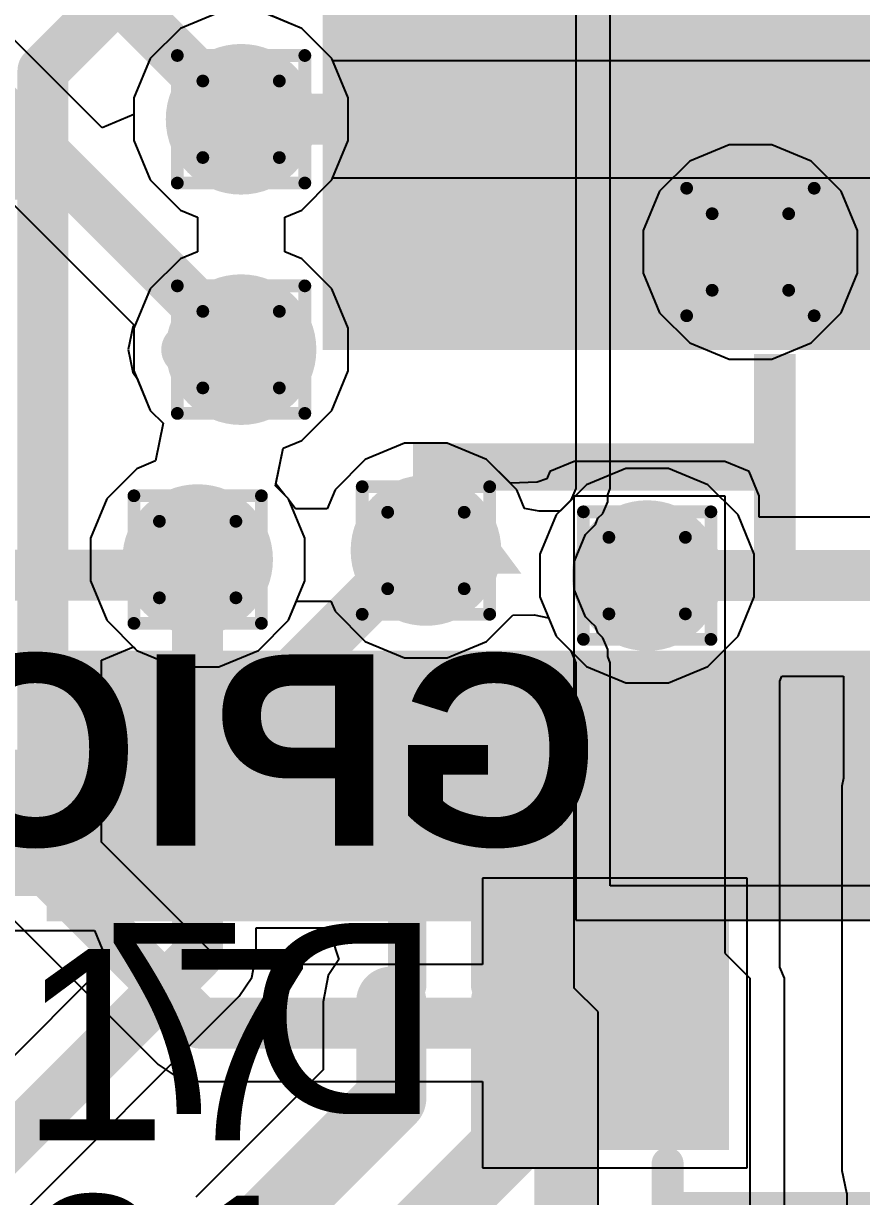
# Model space of a CAD drawing. Header units: inches. Extents: x -6 to 5433, y -4 to 5447.
# Drawn here: x 56.838 to 60.177, y 14.778 to 19.451 of the extents above; entities that cross this region are included whole.
import ezdxf

# ---------------------------------------------------------------- set-up
doc = ezdxf.new("R2010")
doc.units = ezdxf.units.IN
for name, color, linetype in [('Bottom Layer', 5, 'Continuous'), ('Bottom Overlay', 54, 'Continuous'), ('Bottom Paste', 16, 'Continuous'), ('Bottom Solder', 6, 'Continuous'), ('Drill Drawing', 1, 'Continuous'), ('Ground', 16, 'Continuous'), ('Mechanical 4', 56, 'Continuous'), ('Power', 76, 'Continuous'), ('Top Layer', 1, 'Continuous'), ('Top Overlay', 2, 'Continuous'), ('Top Paste', 8, 'Continuous'), ('Top Solder', 216, 'Continuous'), ('Via Holes', 16, 'Continuous')]:
    doc.layers.add(name, color=color, linetype=linetype)
doc.styles.add('Arial', font='', dxfattribs={"height": 0.2})
doc.styles.add('Arial_Bold', font='', dxfattribs={"height": 0.2})
doc.styles.get('Arial').set_extended_font_data('Arial')
doc.styles.get('Arial_Bold').set_extended_font_data('Arial', bold=True)

# ---------------------------------------------------------------- blocks, each defined once
blk = doc.blocks.new('QFN_56__7_7__47')
at = {"layer": 'Top Layer'}
for points in [[(-0.3, 3.0005), (-0.3, 3.8755), (-0.1, 3.8755), (-0.1, 3.0005)], [(0.1, 3.0005), (0.1, 3.8755), (0.3, 3.8755), (0.3, 3.0005)], [(0.5, 3.0005), (0.5, 3.8755), (0.7, 3.8755), (0.7, 3.0005)], [(0.9, 3.0005), (0.9, 3.8755), (1.1, 3.8755), (1.1, 3.0005)], [(1.3, 3.0005), (1.3, 3.8755), (1.5, 3.8755), (1.5, 3.0005)], [(1.7, 3.0005), (1.7, 3.8755), (1.9, 3.8755), (1.9, 3.0005)], [(2.1, 3.0005), (2.1, 3.8755), (2.3, 3.8755), (2.3, 3.0005)], [(2.5, 3.0005), (2.5, 3.8755), (2.7, 3.8755), (2.7, 3.0005)], [(-1.6, 1.6), (1.6, 1.6), (1.6, -1.6), (-1.6, -1.6)]]:
    blk.add_hatch(color=1, dxfattribs=at).paths.add_polyline_path(points)
at = {"layer": 'Top Paste'}
for points in [[(-0.3, 3.0005), (-0.3, 3.8755), (-0.1, 3.8755), (-0.1, 3.0005)], [(0.1, 3.0005), (0.1, 3.8755), (0.3, 3.8755), (0.3, 3.0005)], [(0.5, 3.0005), (0.5, 3.8755), (0.7, 3.8755), (0.7, 3.0005)], [(0.9, 3.0005), (0.9, 3.8755), (1.1, 3.8755), (1.1, 3.0005)], [(1.3, 3.0005), (1.3, 3.8755), (1.5, 3.8755), (1.5, 3.0005)], [(1.7, 3.0005), (1.7, 3.8755), (1.9, 3.8755), (1.9, 3.0005)], [(2.1, 3.0005), (2.1, 3.8755), (2.3, 3.8755), (2.3, 3.0005)], [(2.5, 3.0005), (2.5, 3.8755), (2.7, 3.8755), (2.7, 3.0005)], [(-1.6, 1.6), (1.6, 1.6), (1.6, -1.6), (-1.6, -1.6)]]:
    blk.add_hatch(color=8, dxfattribs=at).paths.add_polyline_path(points)
at = {"layer": 'Top Solder'}
for points in [[(-0.8016, 2.8989), (-0.8016, 3.9771), (-0.3984, 3.9771), (-0.3984, 2.8989)], [(-0.4016, 2.8989), (-0.4016, 3.9771), (0.0016, 3.9771), (0.0016, 2.8989)], [(-0.0016, 2.8989), (-0.0016, 3.9771), (0.4016, 3.9771), (0.4016, 2.8989)], [(0.3984, 2.8989), (0.3984, 3.9771), (0.8016, 3.9771), (0.8016, 2.8989)], [(0.7984, 2.8989), (0.7984, 3.9771), (1.2016, 3.9771), (1.2016, 2.8989)], [(1.1984, 2.8989), (1.1984, 3.9771), (1.6016, 3.9771), (1.6016, 2.8989)], [(1.5984, 2.8989), (1.5984, 3.9771), (2.0016, 3.9771), (2.0016, 2.8989)], [(1.9984, 2.8989), (1.9984, 3.9771), (2.4016, 3.9771), (2.4016, 2.8989)], [(2.3984, 2.8989), (2.3984, 3.9771), (2.8016, 3.9771), (2.8016, 2.8989)], [(-1.7016, 1.7016), (1.7016, 1.7016), (1.7016, -1.7016), (-1.7016, -1.7016)]]:
    blk.add_hatch(color=216, dxfattribs=at).paths.add_polyline_path(points)
blk = doc.blocks.new('SOD_323_B_162')
at = {"layer": 'Bottom Layer'}
for points in [[(-0.75, -0.45), (-1.55, -0.45), (-1.55, 0.45), (-0.75, 0.45)], [(1.55, -0.45), (0.75, -0.45), (0.75, 0.45), (1.55, 0.45)]]:
    blk.add_hatch(color=5, dxfattribs=at).paths.add_polyline_path(points)
at = {"layer": 'Bottom Overlay'}
for points in [[(-2.0069, 0.4823), (-0.9147, 0.4823), (-0.9147, 0.7871), (-2.0069, 0.7871)], [(-2.0069, -0.5083), (-1.5751, -0.5083), (-1.5751, 0.5077), (-2.0069, 0.5077)], [(-2.0069, -0.7877), (-0.9147, -0.7877), (-0.9147, -0.4829), (-2.0069, -0.4829)]]:
    blk.add_hatch(color=54, dxfattribs=at).paths.add_polyline_path(points)
at = {"layer": 'Bottom Paste'}
for points in [[(-0.75, -0.45), (-1.55, -0.45), (-1.55, 0.45), (-0.75, 0.45)], [(1.55, -0.45), (0.75, -0.45), (0.75, 0.45), (1.55, 0.45)]]:
    blk.add_hatch(color=16, dxfattribs=at).paths.add_polyline_path(points)
at = {"layer": 'Bottom Solder'}
for points in [[(-0.695, -0.505), (-1.605, -0.505), (-1.605, 0.505), (-0.695, 0.505)], [(1.605, -0.505), (0.695, -0.505), (0.695, 0.505), (1.605, 0.505)]]:
    blk.add_hatch(color=6, dxfattribs=at).paths.add_polyline_path(points)
at = {"layer": 'Bottom Overlay'}
for points in [[(0.9398, 0.7366, 0.127, 0.127, 0), (-0.9144, 0.7366, 0.127, 0.127, 0)], [(0.9398, 0.7366, 0.127, 0.127, 0), (0.9398, 0.5588, 0.127, 0.127, 0)], [(0.9398, -0.5588, 0.127, 0.127, 0), (0.9398, -0.7366, 0.127, 0.127, 0)], [(0.9398, -0.7366, 0.127, 0.127, 0), (-0.9144, -0.7366, 0.127, 0.127, 0)]]:
    blk.add_lwpolyline(points, format="xyseb", dxfattribs=at)
for points in [[(-0.9461, 0.7366, 0.0635, 0.0635, 1), (-0.8827, 0.7366, 0.0635, 0.0635, 1)], [(0.908, 0.7366, 0.0635, 0.0635, 1), (0.9715, 0.7366, 0.0635, 0.0635, 1)], [(0.908, 0.7366, 0.0635, 0.0635, 1), (0.9715, 0.7366, 0.0635, 0.0635, 1)], [(0.908, 0.5588, 0.0635, 0.0635, 1), (0.9715, 0.5588, 0.0635, 0.0635, 1)], [(0.908, -0.5588, 0.0635, 0.0635, 1), (0.9715, -0.5588, 0.0635, 0.0635, 1)], [(-0.9461, -0.7366, 0.0635, 0.0635, 1), (-0.8827, -0.7366, 0.0635, 0.0635, 1)], [(0.908, -0.7366, 0.0635, 0.0635, 1), (0.9715, -0.7366, 0.0635, 0.0635, 1)], [(0.908, -0.7366, 0.0635, 0.0635, 1), (0.9715, -0.7366, 0.0635, 0.0635, 1)]]:
    blk.add_lwpolyline(points, format="xyseb", close=True, dxfattribs=at)

msp = doc.modelspace()

# ---------------------------------------------------------------- hatches: boundary and pattern name
at = {"layer": 'Bottom Layer'}
h = msp.add_hatch(color=5, dxfattribs=at)
edge = h.paths.add_edge_path()
edge.add_arc((57.7049, 19.0689), 0.3, 0, 360)
h = msp.add_hatch(color=5, dxfattribs=at)
edge = h.paths.add_edge_path()
edge.add_arc((59.7341, 18.5403), 0.3, 0, 360)
h = msp.add_hatch(color=5, dxfattribs=at)
edge = h.paths.add_edge_path()
edge.add_arc((57.7049, 18.1514), 0.3, 0, 360)
h = msp.add_hatch(color=5, dxfattribs=at)
edge = h.paths.add_edge_path()
edge.add_arc((57.5319, 17.3153), 0.3, 0, 360)
h = msp.add_hatch(color=5, dxfattribs=at)
edge = h.paths.add_edge_path()
edge.add_arc((58.4414, 17.3514), 0.3, 0, 360)
h = msp.add_hatch(color=5, dxfattribs=at)
edge = h.paths.add_edge_path()
edge.add_arc((59.3227, 17.2514), 0.3, 0, 360)
at = {"layer": 'Ground'}
h = msp.add_hatch(color=16, dxfattribs=at)
edge = h.paths.add_edge_path()
edge.add_arc((57.7049, 19.0689), 0.3, 0, 360)
h = msp.add_hatch(color=16, dxfattribs=at)
edge = h.paths.add_edge_path()
edge.add_arc((59.7341, 18.5403), 0.3, 0, 360)
h = msp.add_hatch(color=16, dxfattribs=at)
edge = h.paths.add_edge_path()
edge.add_arc((57.7049, 18.1514), 0.3, 0, 360)
h = msp.add_hatch(color=16, dxfattribs=at)
edge = h.paths.add_edge_path()
edge.add_arc((57.5319, 17.3153), 0.3, 0, 360)
h = msp.add_hatch(color=16, dxfattribs=at)
edge = h.paths.add_edge_path()
edge.add_arc((58.4414, 17.3514), 0.3, 0, 360)
h = msp.add_hatch(color=16, dxfattribs=at)
edge = h.paths.add_edge_path()
edge.add_arc((59.3227, 17.2514), 0.3, 0, 360)
at = {"layer": 'Power'}
h = msp.add_hatch(color=76, dxfattribs=at)
edge = h.paths.add_edge_path()
edge.add_arc((57.7049, 19.0689), 0.3, 0, 360)
h = msp.add_hatch(color=76, dxfattribs=at)
edge = h.paths.add_edge_path()
edge.add_arc((59.7341, 18.5403), 0.3, 0, 360)
h = msp.add_hatch(color=76, dxfattribs=at)
edge = h.paths.add_edge_path()
edge.add_arc((57.7049, 18.1514), 0.3, 0, 360)
h = msp.add_hatch(color=76, dxfattribs=at)
edge = h.paths.add_edge_path()
edge.add_arc((57.5319, 17.3153), 0.3, 0, 360)
h = msp.add_hatch(color=76, dxfattribs=at)
edge = h.paths.add_edge_path()
edge.add_arc((58.4414, 17.3514), 0.3, 0, 360)
h = msp.add_hatch(color=76, dxfattribs=at)
edge = h.paths.add_edge_path()
edge.add_arc((59.3227, 17.2514), 0.3, 0, 360)
at = {"layer": 'Top Layer'}
h = msp.add_hatch(color=1, dxfattribs=at)
edge = h.paths.add_edge_path()
edge.add_arc((57.7049, 19.0689), 0.3, 0, 360)
h = msp.add_hatch(color=1, dxfattribs=at)
edge = h.paths.add_edge_path()
edge.add_arc((59.7341, 18.5403), 0.3, 0, 360)
h = msp.add_hatch(color=1, dxfattribs=at)
edge = h.paths.add_edge_path()
edge.add_arc((57.7049, 18.1514), 0.3, 0, 360)
h = msp.add_hatch(color=1, dxfattribs=at)
edge = h.paths.add_edge_path()
edge.add_arc((57.5319, 17.3153), 0.3, 0, 360)
h = msp.add_hatch(color=1, dxfattribs=at)
edge = h.paths.add_edge_path()
edge.add_arc((58.4414, 17.3514), 0.3, 0, 360)
h = msp.add_hatch(color=1, dxfattribs=at)
edge = h.paths.add_edge_path()
edge.add_arc((59.3227, 17.2514), 0.3, 0, 360)
msp.add_hatch(color=1, dxfattribs=at).paths.add_polyline_path([(54.9948, 15.9759), (57.2319, 15.9759), (57.2319, 16.5584), (54.9948, 16.5584)])
at = {"layer": 'Via Holes'}
h = msp.add_hatch(color=7, dxfattribs=at)
edge = h.paths.add_edge_path()
edge.add_arc((57.7049, 19.0689), 0.15, 0, 360)
h = msp.add_hatch(color=7, dxfattribs=at)
edge = h.paths.add_edge_path()
edge.add_arc((59.7341, 18.5403), 0.15, 0, 360)
h = msp.add_hatch(color=7, dxfattribs=at)
edge = h.paths.add_edge_path()
edge.add_arc((57.7049, 18.1514), 0.15, 0, 360)
h = msp.add_hatch(color=7, dxfattribs=at)
edge = h.paths.add_edge_path()
edge.add_arc((58.4414, 17.3514), 0.15, 0, 360)
h = msp.add_hatch(color=7, dxfattribs=at)
edge = h.paths.add_edge_path()
edge.add_arc((57.5319, 17.3153), 0.15, 0, 360)
h = msp.add_hatch(color=7, dxfattribs=at)
edge = h.paths.add_edge_path()
edge.add_arc((59.3227, 17.2514), 0.15, 0, 360)

# ---------------------------------------------------------------- linework, layer by layer
at = {"layer": 'Bottom Layer'}
for p, q in [((57.9468, 19.4309), (57.802, 19.4909)), ((58.0669, 19.3108), (57.9468, 19.4309)), ((58.0705, 19.302), (58.0669, 19.3108)), ((60.435, 19.302), (58.0705, 19.302)), ((58.0669, 18.8271), (58.0705, 18.8359)), ((58.0705, 18.8359), (60.5315, 18.8359)), ((57.9468, 18.707), (58.0669, 18.8271)), ((57.8791, 18.6789), (57.9468, 18.707)), ((57.8791, 18.5415), (57.8791, 18.6789)), ((57.9468, 18.5134), (57.8791, 18.5415)), ((58.0669, 18.3933), (57.9468, 18.5134)), ((58.1319, 18.2364), (58.0669, 18.3933)), ((58.1319, 18.0665), (58.1319, 18.2364)), ((58.0669, 17.9096), (58.1319, 18.0665)), ((57.9468, 17.7894), (58.0669, 17.9096)), ((57.8439, 17.6167), (57.8721, 17.7585)), ((57.8721, 17.7585), (57.9468, 17.7894)), ((58.3565, 17.7784), (58.1995, 17.7134)), ((58.5263, 17.7784), (58.3565, 17.7784)), ((58.6833, 17.7134), (58.5263, 17.7784)), ((58.1995, 17.7134), (58.0794, 17.5933)), ((58.8034, 17.5933), (58.6833, 17.7134)), ((59.2378, 17.6784), (59.0809, 17.6134)), ((59.4077, 17.6784), (59.2378, 17.6784)), ((59.5646, 17.6134), (59.4077, 17.6784)), ((57.8796, 17.5715), (57.8439, 17.6167)), ((57.8939, 17.5572), (57.8796, 17.5715)), ((58.0794, 17.5933), (58.0479, 17.5173)), ((58.834, 17.5193), (58.8034, 17.5933)), ((59.0809, 17.6134), (58.976, 17.5085)), ((59.6847, 17.4933), (59.5646, 17.6134)), ((57.8972, 17.5491), (57.8939, 17.5572)), ((57.9223, 17.5173), (57.8972, 17.5491)), ((58.0479, 17.5173), (57.9223, 17.5173)), ((58.8921, 17.5074), (58.834, 17.5193)), ((58.976, 17.5085), (58.8921, 17.5074)), ((59.7497, 17.3364), (59.6847, 17.4933)), ((59.7497, 17.1665), (59.7497, 17.3364)), ((57.8939, 17.0735), (57.9254, 17.1495)), ((57.9254, 17.1495), (58.0628, 17.1495)), ((58.0628, 17.1495), (58.0794, 17.1096)), ((59.6847, 17.0096), (59.7497, 17.1665)), ((58.0794, 17.1096), (58.1995, 16.9894)), ((57.7738, 16.9533), (57.8939, 17.0735)), ((58.6833, 16.9894), (58.7882, 17.0943)), ((58.7882, 17.0943), (58.872, 17.0955)), ((58.872, 17.0955), (58.9301, 17.0836)), ((58.9301, 17.0836), (58.9607, 17.0096)), ((58.9607, 17.0096), (59.0809, 16.8894)), ((59.5646, 16.8894), (59.6847, 17.0096)), ((57.1487, 16.9151), (57.2757, 16.9677)), ((57.2757, 16.9677), (57.29, 16.9533)), ((58.1995, 16.9894), (58.3565, 16.9244)), ((58.5263, 16.9244), (58.6833, 16.9894)), ((57.1487, 16.1898), (57.1487, 16.9151)), ((57.29, 16.9533), (57.447, 16.8883)), ((57.6168, 16.8883), (57.7738, 16.9533)), ((58.3565, 16.9244), (58.5263, 16.9244)), ((57.447, 16.8883), (57.6168, 16.8883)), ((59.0809, 16.8894), (59.2378, 16.8244)), ((59.4077, 16.8244), (59.5646, 16.8894)), ((59.2378, 16.8244), (59.4077, 16.8244)), ((57.6362, 15.7023), (57.1487, 16.1898)), ((59.721, 16.0462), (58.667, 16.0462)), ((58.667, 16.0462), (58.667, 15.7023)), ((59.721, 14.8922), (59.721, 16.0462)), ((56.7508, 15.9284), (57.3748, 15.3044)), ((58.667, 15.7023), (57.6362, 15.7023)), ((57.3748, 15.3044), (57.4504, 15.2539)), ((57.4504, 15.2539), (57.5396, 15.2362)), ((57.5396, 15.2362), (58.667, 15.2362)), ((58.667, 15.2362), (58.667, 14.8922)), ((58.667, 14.8922), (59.721, 14.8922))]:
    msp.add_line(p, q, dxfattribs=at)
for points in [[(56.9156, 19.2622, 0.2032, 0.2032, 0), (57.7049, 20.0514, 0.2032, 0.2032, 0)], [(56.9156, 16.0932, 0.2032, 0.2032, 0), (56.9156, 19.2622, 0.2032, 0.2032, 0)], [(57.7049, 19.0689, 0.2032, 0.2032, 0), (60.5315, 19.0689, 0.2032, 0.2032, 0)], [(56.9156, 16.0932, 0.2032, 0.2032, 0), (57.5396, 15.4692, 0.2032, 0.2032, 0)], [(57.5396, 15.4692, 0.2032, 0.2032, 0), (59.194, 15.4692, 0.2032, 0.2032, 0)]]:
    msp.add_lwpolyline(points, format="xyseb", dxfattribs=at)
for points in [[(56.8648, 19.2622, 0.1016, 0.1016, 1), (56.9664, 19.2622, 0.1016, 0.1016, 1)], [(56.8648, 19.2622, 0.1016, 0.1016, 1), (56.9664, 19.2622, 0.1016, 0.1016, 1)], [(57.6541, 19.0689, 0.1016, 0.1016, 1), (57.7557, 19.0689, 0.1016, 0.1016, 1)], [(56.8648, 16.0932, 0.1016, 0.1016, 1), (56.9664, 16.0932, 0.1016, 0.1016, 1)], [(56.8648, 16.0932, 0.1016, 0.1016, 1), (56.9664, 16.0932, 0.1016, 0.1016, 1)], [(57.4888, 15.4692, 0.1016, 0.1016, 1), (57.5904, 15.4692, 0.1016, 0.1016, 1)], [(57.4888, 15.4692, 0.1016, 0.1016, 1), (57.5904, 15.4692, 0.1016, 0.1016, 1)], [(59.1432, 15.4692, 0.1016, 0.1016, 1), (59.2448, 15.4692, 0.1016, 0.1016, 1)]]:
    msp.add_lwpolyline(points, format="xyseb", close=True, dxfattribs=at)
at = {"layer": 'Drill Drawing'}
for points in [[(57.4509, 19.3229, 0.0508, 0.0508, 0), (57.9589, 19.3229, 0.0508, 0.0508, 0)], [(57.4509, 18.8149, 0.0508, 0.0508, 0), (57.4509, 19.3229, 0.0508, 0.0508, 0)], [(57.9589, 18.8149, 0.0508, 0.0508, 0), (57.9589, 19.3229, 0.0508, 0.0508, 0)], [(57.5525, 19.2213, 0.0508, 0.0508, 0), (57.8573, 19.2213, 0.0508, 0.0508, 0)], [(57.5525, 18.9165, 0.0508, 0.0508, 0), (57.5525, 19.2213, 0.0508, 0.0508, 0)], [(57.8573, 18.9165, 0.0508, 0.0508, 0), (57.8573, 19.2213, 0.0508, 0.0508, 0)], [(57.5525, 18.9165, 0.0508, 0.0508, 0), (57.8573, 18.9165, 0.0508, 0.0508, 0)], [(57.4509, 18.8149, 0.0508, 0.0508, 0), (57.9589, 18.8149, 0.0508, 0.0508, 0)], [(59.4801, 18.7943, 0.0508, 0.0508, 0), (59.9881, 18.7943, 0.0508, 0.0508, 0)], [(59.4801, 18.2863, 0.0508, 0.0508, 0), (59.4801, 18.7943, 0.0508, 0.0508, 0)], [(59.9881, 18.2863, 0.0508, 0.0508, 0), (59.9881, 18.7943, 0.0508, 0.0508, 0)], [(59.5817, 18.6927, 0.0508, 0.0508, 0), (59.8865, 18.6927, 0.0508, 0.0508, 0)], [(59.5817, 18.3879, 0.0508, 0.0508, 0), (59.5817, 18.6927, 0.0508, 0.0508, 0)], [(59.8865, 18.3879, 0.0508, 0.0508, 0), (59.8865, 18.6927, 0.0508, 0.0508, 0)], [(57.4509, 18.4054, 0.0508, 0.0508, 0), (57.9589, 18.4054, 0.0508, 0.0508, 0)], [(57.4509, 17.8974, 0.0508, 0.0508, 0), (57.4509, 18.4054, 0.0508, 0.0508, 0)], [(57.9589, 17.8974, 0.0508, 0.0508, 0), (57.9589, 18.4054, 0.0508, 0.0508, 0)], [(59.5817, 18.3879, 0.0508, 0.0508, 0), (59.8865, 18.3879, 0.0508, 0.0508, 0)], [(57.5525, 18.3038, 0.0508, 0.0508, 0), (57.8573, 18.3038, 0.0508, 0.0508, 0)], [(57.5525, 17.999, 0.0508, 0.0508, 0), (57.5525, 18.3038, 0.0508, 0.0508, 0)], [(57.8573, 17.999, 0.0508, 0.0508, 0), (57.8573, 18.3038, 0.0508, 0.0508, 0)], [(59.4801, 18.2863, 0.0508, 0.0508, 0), (59.9881, 18.2863, 0.0508, 0.0508, 0)], [(57.5525, 17.999, 0.0508, 0.0508, 0), (57.8573, 17.999, 0.0508, 0.0508, 0)], [(57.4509, 17.8974, 0.0508, 0.0508, 0), (57.9589, 17.8974, 0.0508, 0.0508, 0)], [(58.1874, 17.6054, 0.0508, 0.0508, 0), (58.6954, 17.6054, 0.0508, 0.0508, 0)], [(58.1874, 17.0974, 0.0508, 0.0508, 0), (58.1874, 17.6054, 0.0508, 0.0508, 0)], [(58.6954, 17.0974, 0.0508, 0.0508, 0), (58.6954, 17.6054, 0.0508, 0.0508, 0)], [(57.2779, 17.5693, 0.0508, 0.0508, 0), (57.7859, 17.5693, 0.0508, 0.0508, 0)], [(57.2779, 17.0613, 0.0508, 0.0508, 0), (57.2779, 17.5693, 0.0508, 0.0508, 0)], [(57.7859, 17.0613, 0.0508, 0.0508, 0), (57.7859, 17.5693, 0.0508, 0.0508, 0)], [(58.289, 17.5038, 0.0508, 0.0508, 0), (58.5938, 17.5038, 0.0508, 0.0508, 0)], [(58.289, 17.199, 0.0508, 0.0508, 0), (58.289, 17.5038, 0.0508, 0.0508, 0)], [(58.5938, 17.199, 0.0508, 0.0508, 0), (58.5938, 17.5038, 0.0508, 0.0508, 0)], [(59.0687, 17.5054, 0.0508, 0.0508, 0), (59.5767, 17.5054, 0.0508, 0.0508, 0)], [(59.0687, 16.9974, 0.0508, 0.0508, 0), (59.0687, 17.5054, 0.0508, 0.0508, 0)], [(59.5767, 16.9974, 0.0508, 0.0508, 0), (59.5767, 17.5054, 0.0508, 0.0508, 0)], [(57.3795, 17.4677, 0.0508, 0.0508, 0), (57.6843, 17.4677, 0.0508, 0.0508, 0)], [(57.3795, 17.1629, 0.0508, 0.0508, 0), (57.3795, 17.4677, 0.0508, 0.0508, 0)], [(57.6843, 17.1629, 0.0508, 0.0508, 0), (57.6843, 17.4677, 0.0508, 0.0508, 0)], [(59.1703, 17.4038, 0.0508, 0.0508, 0), (59.4751, 17.4038, 0.0508, 0.0508, 0)], [(59.1703, 17.099, 0.0508, 0.0508, 0), (59.1703, 17.4038, 0.0508, 0.0508, 0)], [(59.4751, 17.099, 0.0508, 0.0508, 0), (59.4751, 17.4038, 0.0508, 0.0508, 0)], [(58.289, 17.199, 0.0508, 0.0508, 0), (58.5938, 17.199, 0.0508, 0.0508, 0)], [(57.3795, 17.1629, 0.0508, 0.0508, 0), (57.6843, 17.1629, 0.0508, 0.0508, 0)], [(58.1874, 17.0974, 0.0508, 0.0508, 0), (58.6954, 17.0974, 0.0508, 0.0508, 0)], [(59.1703, 17.099, 0.0508, 0.0508, 0), (59.4751, 17.099, 0.0508, 0.0508, 0)], [(57.2779, 17.0613, 0.0508, 0.0508, 0), (57.7859, 17.0613, 0.0508, 0.0508, 0)], [(59.0687, 16.9974, 0.0508, 0.0508, 0), (59.5767, 16.9974, 0.0508, 0.0508, 0)]]:
    msp.add_lwpolyline(points, format="xyseb", dxfattribs=at)
for points in [[(57.4382, 19.3229, 0.0254, 0.0254, 1), (57.4636, 19.3229, 0.0254, 0.0254, 1)], [(57.4382, 19.3229, 0.0254, 0.0254, 1), (57.4636, 19.3229, 0.0254, 0.0254, 1)], [(57.9462, 19.3229, 0.0254, 0.0254, 1), (57.9716, 19.3229, 0.0254, 0.0254, 1)], [(57.9462, 19.3229, 0.0254, 0.0254, 1), (57.9716, 19.3229, 0.0254, 0.0254, 1)], [(57.5398, 19.2213, 0.0254, 0.0254, 1), (57.5652, 19.2213, 0.0254, 0.0254, 1)], [(57.5398, 19.2213, 0.0254, 0.0254, 1), (57.5652, 19.2213, 0.0254, 0.0254, 1)], [(57.8446, 19.2213, 0.0254, 0.0254, 1), (57.87, 19.2213, 0.0254, 0.0254, 1)], [(57.8446, 19.2213, 0.0254, 0.0254, 1), (57.87, 19.2213, 0.0254, 0.0254, 1)], [(57.5398, 18.9165, 0.0254, 0.0254, 1), (57.5652, 18.9165, 0.0254, 0.0254, 1)], [(57.5398, 18.9165, 0.0254, 0.0254, 1), (57.5652, 18.9165, 0.0254, 0.0254, 1)], [(57.8446, 18.9165, 0.0254, 0.0254, 1), (57.87, 18.9165, 0.0254, 0.0254, 1)], [(57.8446, 18.9165, 0.0254, 0.0254, 1), (57.87, 18.9165, 0.0254, 0.0254, 1)], [(57.4382, 18.8149, 0.0254, 0.0254, 1), (57.4636, 18.8149, 0.0254, 0.0254, 1)], [(57.4382, 18.8149, 0.0254, 0.0254, 1), (57.4636, 18.8149, 0.0254, 0.0254, 1)], [(57.9462, 18.8149, 0.0254, 0.0254, 1), (57.9716, 18.8149, 0.0254, 0.0254, 1)], [(57.9462, 18.8149, 0.0254, 0.0254, 1), (57.9716, 18.8149, 0.0254, 0.0254, 1)], [(59.4674, 18.7943, 0.0254, 0.0254, 1), (59.4928, 18.7943, 0.0254, 0.0254, 1)], [(59.4674, 18.7943, 0.0254, 0.0254, 1), (59.4928, 18.7943, 0.0254, 0.0254, 1)], [(59.9754, 18.7943, 0.0254, 0.0254, 1), (60.0008, 18.7943, 0.0254, 0.0254, 1)], [(59.9754, 18.7943, 0.0254, 0.0254, 1), (60.0008, 18.7943, 0.0254, 0.0254, 1)], [(59.569, 18.6927, 0.0254, 0.0254, 1), (59.5944, 18.6927, 0.0254, 0.0254, 1)], [(59.569, 18.6927, 0.0254, 0.0254, 1), (59.5944, 18.6927, 0.0254, 0.0254, 1)], [(59.8738, 18.6927, 0.0254, 0.0254, 1), (59.8992, 18.6927, 0.0254, 0.0254, 1)], [(59.8738, 18.6927, 0.0254, 0.0254, 1), (59.8992, 18.6927, 0.0254, 0.0254, 1)], [(57.4382, 18.4054, 0.0254, 0.0254, 1), (57.4636, 18.4054, 0.0254, 0.0254, 1)], [(57.4382, 18.4054, 0.0254, 0.0254, 1), (57.4636, 18.4054, 0.0254, 0.0254, 1)], [(57.9462, 18.4054, 0.0254, 0.0254, 1), (57.9716, 18.4054, 0.0254, 0.0254, 1)], [(57.9462, 18.4054, 0.0254, 0.0254, 1), (57.9716, 18.4054, 0.0254, 0.0254, 1)], [(59.569, 18.3879, 0.0254, 0.0254, 1), (59.5944, 18.3879, 0.0254, 0.0254, 1)], [(59.569, 18.3879, 0.0254, 0.0254, 1), (59.5944, 18.3879, 0.0254, 0.0254, 1)], [(59.8738, 18.3879, 0.0254, 0.0254, 1), (59.8992, 18.3879, 0.0254, 0.0254, 1)], [(59.8738, 18.3879, 0.0254, 0.0254, 1), (59.8992, 18.3879, 0.0254, 0.0254, 1)], [(57.5398, 18.3038, 0.0254, 0.0254, 1), (57.5652, 18.3038, 0.0254, 0.0254, 1)], [(57.5398, 18.3038, 0.0254, 0.0254, 1), (57.5652, 18.3038, 0.0254, 0.0254, 1)], [(57.8446, 18.3038, 0.0254, 0.0254, 1), (57.87, 18.3038, 0.0254, 0.0254, 1)], [(57.8446, 18.3038, 0.0254, 0.0254, 1), (57.87, 18.3038, 0.0254, 0.0254, 1)], [(59.4674, 18.2863, 0.0254, 0.0254, 1), (59.4928, 18.2863, 0.0254, 0.0254, 1)], [(59.4674, 18.2863, 0.0254, 0.0254, 1), (59.4928, 18.2863, 0.0254, 0.0254, 1)], [(59.9754, 18.2863, 0.0254, 0.0254, 1), (60.0008, 18.2863, 0.0254, 0.0254, 1)], [(59.9754, 18.2863, 0.0254, 0.0254, 1), (60.0008, 18.2863, 0.0254, 0.0254, 1)], [(57.5398, 17.999, 0.0254, 0.0254, 1), (57.5652, 17.999, 0.0254, 0.0254, 1)], [(57.5398, 17.999, 0.0254, 0.0254, 1), (57.5652, 17.999, 0.0254, 0.0254, 1)], [(57.8446, 17.999, 0.0254, 0.0254, 1), (57.87, 17.999, 0.0254, 0.0254, 1)], [(57.8446, 17.999, 0.0254, 0.0254, 1), (57.87, 17.999, 0.0254, 0.0254, 1)], [(57.4382, 17.8974, 0.0254, 0.0254, 1), (57.4636, 17.8974, 0.0254, 0.0254, 1)], [(57.4382, 17.8974, 0.0254, 0.0254, 1), (57.4636, 17.8974, 0.0254, 0.0254, 1)], [(57.9462, 17.8974, 0.0254, 0.0254, 1), (57.9716, 17.8974, 0.0254, 0.0254, 1)], [(57.9462, 17.8974, 0.0254, 0.0254, 1), (57.9716, 17.8974, 0.0254, 0.0254, 1)], [(58.1747, 17.6054, 0.0254, 0.0254, 1), (58.2001, 17.6054, 0.0254, 0.0254, 1)], [(58.1747, 17.6054, 0.0254, 0.0254, 1), (58.2001, 17.6054, 0.0254, 0.0254, 1)], [(58.6827, 17.6054, 0.0254, 0.0254, 1), (58.7081, 17.6054, 0.0254, 0.0254, 1)], [(58.6827, 17.6054, 0.0254, 0.0254, 1), (58.7081, 17.6054, 0.0254, 0.0254, 1)], [(57.2652, 17.5693, 0.0254, 0.0254, 1), (57.2906, 17.5693, 0.0254, 0.0254, 1)], [(57.2652, 17.5693, 0.0254, 0.0254, 1), (57.2906, 17.5693, 0.0254, 0.0254, 1)], [(57.7732, 17.5693, 0.0254, 0.0254, 1), (57.7986, 17.5693, 0.0254, 0.0254, 1)], [(57.7732, 17.5693, 0.0254, 0.0254, 1), (57.7986, 17.5693, 0.0254, 0.0254, 1)], [(58.2763, 17.5038, 0.0254, 0.0254, 1), (58.3017, 17.5038, 0.0254, 0.0254, 1)], [(58.2763, 17.5038, 0.0254, 0.0254, 1), (58.3017, 17.5038, 0.0254, 0.0254, 1)], [(58.5811, 17.5038, 0.0254, 0.0254, 1), (58.6065, 17.5038, 0.0254, 0.0254, 1)], [(58.5811, 17.5038, 0.0254, 0.0254, 1), (58.6065, 17.5038, 0.0254, 0.0254, 1)], [(59.056, 17.5054, 0.0254, 0.0254, 1), (59.0814, 17.5054, 0.0254, 0.0254, 1)], [(59.056, 17.5054, 0.0254, 0.0254, 1), (59.0814, 17.5054, 0.0254, 0.0254, 1)], [(59.564, 17.5054, 0.0254, 0.0254, 1), (59.5894, 17.5054, 0.0254, 0.0254, 1)], [(59.564, 17.5054, 0.0254, 0.0254, 1), (59.5894, 17.5054, 0.0254, 0.0254, 1)], [(57.3668, 17.4677, 0.0254, 0.0254, 1), (57.3922, 17.4677, 0.0254, 0.0254, 1)], [(57.3668, 17.4677, 0.0254, 0.0254, 1), (57.3922, 17.4677, 0.0254, 0.0254, 1)], [(57.6716, 17.4677, 0.0254, 0.0254, 1), (57.697, 17.4677, 0.0254, 0.0254, 1)], [(57.6716, 17.4677, 0.0254, 0.0254, 1), (57.697, 17.4677, 0.0254, 0.0254, 1)], [(59.1576, 17.4038, 0.0254, 0.0254, 1), (59.183, 17.4038, 0.0254, 0.0254, 1)], [(59.1576, 17.4038, 0.0254, 0.0254, 1), (59.183, 17.4038, 0.0254, 0.0254, 1)], [(59.4624, 17.4038, 0.0254, 0.0254, 1), (59.4878, 17.4038, 0.0254, 0.0254, 1)], [(59.4624, 17.4038, 0.0254, 0.0254, 1), (59.4878, 17.4038, 0.0254, 0.0254, 1)], [(58.2763, 17.199, 0.0254, 0.0254, 1), (58.3017, 17.199, 0.0254, 0.0254, 1)], [(58.2763, 17.199, 0.0254, 0.0254, 1), (58.3017, 17.199, 0.0254, 0.0254, 1)], [(58.5811, 17.199, 0.0254, 0.0254, 1), (58.6065, 17.199, 0.0254, 0.0254, 1)], [(58.5811, 17.199, 0.0254, 0.0254, 1), (58.6065, 17.199, 0.0254, 0.0254, 1)], [(57.3668, 17.1629, 0.0254, 0.0254, 1), (57.3922, 17.1629, 0.0254, 0.0254, 1)], [(57.3668, 17.1629, 0.0254, 0.0254, 1), (57.3922, 17.1629, 0.0254, 0.0254, 1)], [(57.6716, 17.1629, 0.0254, 0.0254, 1), (57.697, 17.1629, 0.0254, 0.0254, 1)], [(57.6716, 17.1629, 0.0254, 0.0254, 1), (57.697, 17.1629, 0.0254, 0.0254, 1)], [(58.1747, 17.0974, 0.0254, 0.0254, 1), (58.2001, 17.0974, 0.0254, 0.0254, 1)], [(58.1747, 17.0974, 0.0254, 0.0254, 1), (58.2001, 17.0974, 0.0254, 0.0254, 1)], [(58.6827, 17.0974, 0.0254, 0.0254, 1), (58.7081, 17.0974, 0.0254, 0.0254, 1)], [(58.6827, 17.0974, 0.0254, 0.0254, 1), (58.7081, 17.0974, 0.0254, 0.0254, 1)], [(59.1576, 17.099, 0.0254, 0.0254, 1), (59.183, 17.099, 0.0254, 0.0254, 1)], [(59.1576, 17.099, 0.0254, 0.0254, 1), (59.183, 17.099, 0.0254, 0.0254, 1)], [(59.4624, 17.099, 0.0254, 0.0254, 1), (59.4878, 17.099, 0.0254, 0.0254, 1)], [(59.4624, 17.099, 0.0254, 0.0254, 1), (59.4878, 17.099, 0.0254, 0.0254, 1)], [(57.2652, 17.0613, 0.0254, 0.0254, 1), (57.2906, 17.0613, 0.0254, 0.0254, 1)], [(57.2652, 17.0613, 0.0254, 0.0254, 1), (57.2906, 17.0613, 0.0254, 0.0254, 1)], [(57.7732, 17.0613, 0.0254, 0.0254, 1), (57.7986, 17.0613, 0.0254, 0.0254, 1)], [(57.7732, 17.0613, 0.0254, 0.0254, 1), (57.7986, 17.0613, 0.0254, 0.0254, 1)], [(59.056, 16.9974, 0.0254, 0.0254, 1), (59.0814, 16.9974, 0.0254, 0.0254, 1)], [(59.056, 16.9974, 0.0254, 0.0254, 1), (59.0814, 16.9974, 0.0254, 0.0254, 1)], [(59.564, 16.9974, 0.0254, 0.0254, 1), (59.5894, 16.9974, 0.0254, 0.0254, 1)], [(59.564, 16.9974, 0.0254, 0.0254, 1), (59.5894, 16.9974, 0.0254, 0.0254, 1)]]:
    msp.add_lwpolyline(points, format="xyseb", close=True, dxfattribs=at)
at = {"layer": 'Ground'}
for p, q in [((59.1759, 17.5983), (59.1759, 21.8807)), ((59.0384, 21.8534), (59.0384, 17.5983)), ((57.1509, 19.0351), (56.3972, 19.7888)), ((57.62, 19.4959), (57.463, 19.4309)), ((57.9468, 19.4309), (57.7898, 19.4959)), ((57.463, 19.4309), (57.3429, 19.3108)), ((58.0669, 19.3108), (57.9468, 19.4309)), ((57.3429, 19.3108), (57.2779, 19.1539)), ((58.1319, 19.1539), (58.0669, 19.3108)), ((57.2779, 19.1539), (57.2779, 19.0877)), ((58.1319, 18.984), (58.1319, 19.1539)), ((57.2779, 19.0877), (57.1509, 19.0351)), ((58.0669, 18.8271), (58.1319, 18.984)), ((56.5952, 18.9315), (57.2783, 18.2484)), ((59.6491, 18.9673), (59.4922, 18.9023)), ((59.819, 18.9673), (59.6491, 18.9673)), ((59.9759, 18.9023), (59.819, 18.9673)), ((59.4922, 18.9023), (59.3721, 18.7822)), ((60.0961, 18.7822), (59.9759, 18.9023)), ((57.9468, 18.707), (58.0669, 18.8271)), ((59.3721, 18.7822), (59.3071, 18.6253)), ((60.1611, 18.6253), (60.0961, 18.7822)), ((57.8791, 18.6789), (57.9468, 18.707)), ((57.8791, 18.5415), (57.8791, 18.6789)), ((59.3071, 18.6253), (59.3071, 18.4554)), ((60.1611, 18.4554), (60.1611, 18.6253)), ((57.9468, 18.5134), (57.8791, 18.5415)), ((58.0669, 18.3933), (57.9468, 18.5134)), ((59.3071, 18.4554), (59.3721, 18.2985)), ((60.0961, 18.2985), (60.1611, 18.4554)), ((58.1319, 18.2364), (58.0669, 18.3933)), ((59.3721, 18.2985), (59.4922, 18.1784)), ((59.9759, 18.1784), (60.0961, 18.2985)), ((57.2731, 18.2406), (57.2553, 18.1514)), ((57.2783, 18.2484), (57.2731, 18.2406)), ((58.1319, 18.0665), (58.1319, 18.2364)), ((59.4922, 18.1784), (59.6491, 18.1133)), ((59.819, 18.1133), (59.9759, 18.1784)), ((57.2553, 18.1514), (57.2731, 18.0622)), ((59.6491, 18.1133), (59.819, 18.1133)), ((57.2731, 18.0622), (57.2904, 18.0364)), ((57.2904, 18.0364), (57.3429, 17.9096)), ((58.0669, 17.9096), (58.1319, 18.0665)), ((57.3429, 17.9096), (57.3944, 17.858)), ((57.9468, 17.7894), (58.0669, 17.9096)), ((57.3944, 17.858), (57.3646, 17.7082)), ((57.8423, 17.6087), (57.8721, 17.7585)), ((57.8721, 17.7585), (57.9468, 17.7894)), ((57.3646, 17.7082), (57.29, 17.6773)), ((57.29, 17.6773), (57.1699, 17.5572)), ((57.8939, 17.5572), (57.8423, 17.6087)), ((59.0384, 17.5983), (59.0191, 17.5516)), ((59.1654, 17.5731), (59.1759, 17.5983)), ((59.1654, 17.5457), (59.1654, 17.5731)), ((57.1699, 17.5572), (57.1049, 17.4003)), ((57.9589, 17.4003), (57.8939, 17.5572)), ((59.0191, 17.5516), (58.9607, 17.4933)), ((59.1461, 17.499), (59.1654, 17.5457)), ((58.9607, 17.4933), (58.8957, 17.3364)), ((59.1163, 17.4544), (59.1268, 17.4797)), ((59.1268, 17.4797), (59.1461, 17.499)), ((59.0773, 17.4154), (59.1163, 17.4544)), ((57.1049, 17.4003), (57.1049, 17.2304)), ((57.9589, 17.2304), (57.9589, 17.4003)), ((59.0332, 17.309), (59.0773, 17.4154)), ((58.8957, 17.3364), (58.8957, 17.1665)), ((59.0332, 17.1938), (59.0332, 17.309)), ((57.1049, 17.2304), (57.1699, 17.0735)), ((57.8939, 17.0735), (57.9589, 17.2304)), ((59.0773, 17.0874), (59.0332, 17.1938)), ((58.8957, 17.1665), (58.9607, 17.0096)), ((57.1699, 17.0735), (57.29, 16.9533)), ((57.7738, 16.9533), (57.8939, 17.0735)), ((59.0969, 17.0678), (59.0773, 17.0874)), ((59.1163, 17.0484), (59.0969, 17.0678)), ((59.0969, 17.0678), (59.0969, 17.0678)), ((58.9607, 17.0096), (58.9997, 16.9706)), ((59.1268, 17.0232), (59.1163, 17.0484)), ((59.1461, 17.0038), (59.1268, 17.0232)), ((58.9997, 16.9706), (58.9997, 16.9706)), ((58.9997, 16.9706), (58.9997, 16.9706)), ((58.9997, 16.9706), (58.9998, 16.9706)), ((58.9998, 16.9706), (59.0191, 16.9512)), ((59.1654, 16.9572), (59.1461, 17.0038)), ((57.29, 16.9533), (57.447, 16.8883)), ((57.6168, 16.8883), (57.7738, 16.9533)), ((59.0191, 16.9512), (59.0384, 16.9046)), ((59.1654, 16.9298), (59.1654, 16.9572)), ((59.1759, 16.9046), (59.1654, 16.9298)), ((57.447, 16.8883), (57.6168, 16.8883)), ((59.0384, 16.9046), (59.0384, 15.8787)), ((59.1759, 16.0162), (59.1759, 16.9046)), ((61.1523, 16.0162), (59.1759, 16.0162)), ((59.0384, 15.8787), (61.1249, 15.8787))]:
    msp.add_line(p, q, dxfattribs=at)
for points in [[(55.9321, 19.9243, 0.2032, 0.2032, 0), (57.7049, 18.1514, 0.2032, 0.2032, 0)], [(57.4884, 18.1514, 0.2032, 0.2032, 0), (57.7049, 18.1514, 0.2032, 0.2032, 0)]]:
    msp.add_lwpolyline(points, format="xyseb", dxfattribs=at)
for points in [[(57.4376, 18.1514, 0.1016, 0.1016, 1), (57.5392, 18.1514, 0.1016, 0.1016, 1)], [(57.6541, 18.1514, 0.1016, 0.1016, 1), (57.7557, 18.1514, 0.1016, 0.1016, 1)], [(57.6541, 18.1514, 0.1016, 0.1016, 1), (57.7557, 18.1514, 0.1016, 0.1016, 1)]]:
    msp.add_lwpolyline(points, format="xyseb", close=True, dxfattribs=at)
at = {"layer": 'Mechanical 4'}
msp.add_lwpolyline([(59, 12.55, 0.254, 0.254, 0), (59, 16.648, 0.254, 0.254, 0)], format="xyseb", dxfattribs=at)
msp.add_lwpolyline([(58.9365, 16.648, 0.127, 0.127, 1), (59.0635, 16.648, 0.127, 0.127, 1)], format="xyseb", close=True, dxfattribs=at)
at = {"layer": 'Power'}
for p, q in [((57.62, 19.4959), (57.463, 19.4309)), ((57.9468, 19.4309), (57.7898, 19.4959)), ((57.463, 19.4309), (57.3429, 19.3108)), ((58.0669, 19.3108), (57.9468, 19.4309)), ((57.3429, 19.3108), (57.2779, 19.1539)), ((58.1319, 19.1539), (58.0669, 19.3108)), ((57.2779, 19.1539), (57.2779, 18.984)), ((58.1319, 18.984), (58.1319, 19.1539)), ((57.2779, 18.984), (57.3429, 18.8271)), ((58.0669, 18.8271), (58.1319, 18.984)), ((59.6491, 18.9673), (59.4922, 18.9023)), ((59.819, 18.9673), (59.6491, 18.9673)), ((59.9759, 18.9023), (59.819, 18.9673)), ((59.4922, 18.9023), (59.3721, 18.7822)), ((60.0961, 18.7822), (59.9759, 18.9023)), ((57.3429, 18.8271), (57.463, 18.707)), ((57.9468, 18.707), (58.0669, 18.8271)), ((59.3721, 18.7822), (59.3071, 18.6253)), ((60.1611, 18.6253), (60.0961, 18.7822)), ((57.463, 18.707), (57.5307, 18.6789)), ((57.8791, 18.6789), (57.9468, 18.707)), ((57.5307, 18.6789), (57.5307, 18.5415)), ((57.8791, 18.5415), (57.8791, 18.6789)), ((59.3071, 18.6253), (59.3071, 18.4554)), ((60.1611, 18.4554), (60.1611, 18.6253)), ((57.463, 18.5134), (57.3429, 18.3933)), ((57.5307, 18.5415), (57.463, 18.5134)), ((57.9468, 18.5134), (57.8791, 18.5415)), ((58.0669, 18.3933), (57.9468, 18.5134)), ((59.3071, 18.4554), (59.3721, 18.2985)), ((60.0961, 18.2985), (60.1611, 18.4554)), ((57.3429, 18.3933), (57.2779, 18.2364)), ((58.1319, 18.2364), (58.0669, 18.3933)), ((59.3721, 18.2985), (59.4922, 18.1784)), ((59.9759, 18.1784), (60.0961, 18.2985)), ((57.2779, 18.2364), (57.2779, 18.0665)), ((58.1319, 18.0665), (58.1319, 18.2364)), ((59.4922, 18.1784), (59.6491, 18.1133)), ((59.819, 18.1133), (59.9759, 18.1784)), ((59.6491, 18.1133), (59.819, 18.1133)), ((57.2779, 18.0665), (57.3429, 17.9096)), ((58.0669, 17.9096), (58.1319, 18.0665)), ((57.3429, 17.9096), (57.3944, 17.858)), ((57.9468, 17.7894), (58.0669, 17.9096)), ((57.3944, 17.858), (57.3646, 17.7082)), ((57.8439, 17.6167), (57.8721, 17.7585)), ((57.8721, 17.7585), (57.9468, 17.7894)), ((58.3565, 17.7784), (58.1995, 17.7134)), ((58.5263, 17.7784), (58.3565, 17.7784)), ((58.6833, 17.7134), (58.5263, 17.7784)), ((57.3646, 17.7082), (57.29, 17.6773)), ((58.1995, 17.7134), (58.0794, 17.5933)), ((58.8034, 17.5933), (58.6833, 17.7134)), ((57.29, 17.6773), (57.1699, 17.5572)), ((59.2378, 17.6784), (59.0809, 17.6134)), ((59.4077, 17.6784), (59.2378, 17.6784)), ((59.5646, 17.6134), (59.4077, 17.6784)), ((57.8796, 17.5715), (57.8439, 17.6167)), ((57.8939, 17.5572), (57.8796, 17.5715)), ((58.0794, 17.5933), (58.0479, 17.5173)), ((58.834, 17.5193), (58.8034, 17.5933)), ((59.0809, 17.6134), (58.976, 17.5085)), ((59.6847, 17.4933), (59.5646, 17.6134)), ((57.1699, 17.5572), (57.1049, 17.4003)), ((57.8972, 17.5491), (57.8939, 17.5572)), ((57.9223, 17.5173), (57.8972, 17.5491)), ((58.0479, 17.5173), (57.9223, 17.5173)), ((58.8921, 17.5074), (58.834, 17.5193)), ((58.976, 17.5085), (58.8921, 17.5074)), ((59.7497, 17.3364), (59.6847, 17.4933)), ((57.1049, 17.4003), (57.1049, 17.2304)), ((59.7497, 17.1665), (59.7497, 17.3364)), ((57.1049, 17.2304), (57.1699, 17.0735)), ((57.8939, 17.0735), (57.9254, 17.1495)), ((57.9254, 17.1495), (58.0628, 17.1495)), ((58.0628, 17.1495), (58.0794, 17.1096)), ((59.6847, 17.0096), (59.7497, 17.1665)), ((58.0794, 17.1096), (58.1995, 16.9894)), ((57.1699, 17.0735), (57.29, 16.9533)), ((57.7738, 16.9533), (57.8939, 17.0735)), ((58.6833, 16.9894), (58.7882, 17.0943)), ((58.7882, 17.0943), (58.872, 17.0955)), ((58.872, 17.0955), (58.9301, 17.0836)), ((58.9301, 17.0836), (58.9607, 17.0096)), ((58.9607, 17.0096), (59.0809, 16.8894)), ((59.5646, 16.8894), (59.6847, 17.0096)), ((58.1995, 16.9894), (58.3565, 16.9244)), ((58.5263, 16.9244), (58.6833, 16.9894)), ((57.29, 16.9533), (57.447, 16.8883)), ((57.6168, 16.8883), (57.7738, 16.9533)), ((58.3565, 16.9244), (58.5263, 16.9244)), ((57.447, 16.8883), (57.6168, 16.8883)), ((59.0809, 16.8894), (59.2378, 16.8244)), ((59.4077, 16.8244), (59.5646, 16.8894)), ((59.2378, 16.8244), (59.4077, 16.8244))]:
    msp.add_line(p, q, dxfattribs=at)
at = {"layer": 'Top Layer'}
for p, q in [((57.9468, 19.4309), (57.7898, 19.4959)), ((58.0669, 19.3108), (57.9468, 19.4309)), ((58.1319, 19.1539), (58.0669, 19.3108)), ((58.1319, 18.984), (58.1319, 19.1539)), ((58.0669, 18.8271), (58.1319, 18.984)), ((57.9468, 18.707), (58.0669, 18.8271)), ((57.8791, 18.6789), (57.9468, 18.707)), ((57.8791, 18.5415), (57.8791, 18.6789)), ((57.9468, 18.5134), (57.8791, 18.5415)), ((58.0669, 18.3933), (57.9468, 18.5134)), ((58.1319, 18.2364), (58.0669, 18.3933)), ((58.1319, 18.0665), (58.1319, 18.2364)), ((58.0669, 17.9096), (58.1319, 18.0665)), ((57.9468, 17.7894), (58.0669, 17.9096)), ((57.8439, 17.6167), (57.8721, 17.7585)), ((57.8721, 17.7585), (57.9468, 17.7894)), ((58.3565, 17.7784), (58.1995, 17.7134)), ((58.5263, 17.7784), (58.3565, 17.7784)), ((58.6833, 17.7134), (58.5263, 17.7784)), ((58.1995, 17.7134), (58.0794, 17.5933)), ((58.7777, 17.619), (58.6833, 17.7134)), ((58.9347, 17.6661), (58.9227, 17.6372)), ((59.0319, 17.7064), (58.9347, 17.6661)), ((59.6319, 17.7064), (59.0319, 17.7064)), ((59.7291, 17.6661), (59.6319, 17.7064)), ((59.7694, 17.5689), (59.7291, 17.6661)), ((57.8796, 17.5715), (57.8439, 17.6167)), ((58.8848, 17.6232), (58.7777, 17.619)), ((58.9227, 17.6372), (58.8848, 17.6232)), ((57.8939, 17.5572), (57.8796, 17.5715)), ((58.0794, 17.5933), (58.0479, 17.5173)), ((59.0319, 15.6087), (59.0319, 17.5689)), ((59.0319, 17.5689), (59.6319, 17.5689)), ((59.6319, 17.5689), (59.6319, 15.748)), ((59.7694, 17.4845), (59.7694, 17.5689)), ((57.8972, 17.5491), (57.8939, 17.5572)), ((57.9223, 17.5173), (57.8972, 17.5491)), ((58.0479, 17.5173), (57.9223, 17.5173)), ((60.2759, 17.4845), (59.7694, 17.4845)), ((59.8512, 16.8316), (59.8592, 16.8509)), ((59.8512, 15.6918), (59.8512, 16.8316)), ((59.8592, 16.8509), (60.1049, 16.8509)), ((60.1049, 16.8509), (60.1049, 16.444)), ((60.1049, 16.444), (60.0988, 16.4134)), ((60.0988, 16.4134), (60.0988, 14.8819)), ((57.765, 15.7405), (57.765, 15.8489)), ((57.765, 15.8489), (58.0382, 15.8489)), ((58.0382, 15.8489), (58.0654, 15.8108)), ((55.5895, 15.8385), (57.1206, 15.8385)), ((57.1206, 15.8385), (57.1733, 15.7115)), ((58.0654, 15.8108), (58.0945, 15.7219)), ((59.6319, 15.748), (59.7319, 15.648)), ((57.1733, 15.7115), (56.2488, 14.787)), ((57.7472, 15.6513), (57.765, 15.7405)), ((58.0945, 15.7219), (58.0521, 15.6584)), ((58.0521, 15.6584), (58.0314, 15.5544)), ((59.8694, 15.648), (59.8512, 15.6918)), ((57.6967, 15.5757), (57.7472, 15.6513)), ((59.1273, 15.5133), (59.0319, 15.6087)), ((59.7319, 15.648), (59.7319, 13.2139)), ((59.8694, 13.2221), (59.8694, 15.648)), ((59.8694, 15.648), (59.8694, 15.648)), ((56.5784, 14.4574), (57.6967, 15.5757)), ((58.0314, 15.5544), (58.0314, 15.2825)), ((59.1273, 13.2139), (59.1273, 15.5133)), ((58.0314, 15.2825), (57.5252, 14.7763)), ((60.0988, 14.8819), (60.1165, 14.7927)), ((60.1165, 14.7927), (60.1176, 14.7911)), ((60.1176, 14.7911), (60.1176, 14.7166))]:
    msp.add_line(p, q, dxfattribs=at)
for points in [[(57.1224, 19.6514, 0.2032, 0.2032, 0), (57.7049, 19.0689, 0.2032, 0.2032, 0)], [(56.2955, 18.8498, 0.2032, 0.2032, 0), (57.0065, 18.8498, 0.2032, 0.2032, 0)], [(57.0065, 18.8498, 0.2032, 0.2032, 0), (57.7049, 18.1514, 0.2032, 0.2032, 0)], [(57.9335, 16.8826, 0.2032, 0.2032, 0), (58.4024, 17.3514, 0.2032, 0.2032, 0)], [(58.4024, 17.3514, 0.2032, 0.2032, 0), (58.4414, 17.3514, 0.2032, 0.2032, 0)], [(57.4696, 17.253, 0.2032, 0.2032, 0), (57.5319, 17.3153, 0.2032, 0.2032, 0)], [(57.5319, 15.7405, 0.2032, 0.2032, 0), (57.5319, 17.3153, 0.2032, 0.2032, 0)], [(56.2955, 17.253, 0.2032, 0.2032, 0), (57.4696, 17.253, 0.2032, 0.2032, 0)], [(59.3227, 17.2514, 0.2032, 0.2032, 0), (63.1699, 17.2514, 0.2032, 0.2032, 0)], [(57.9335, 16.415, 0.2032, 0.2032, 0), (57.9335, 16.8826, 0.2032, 0.2032, 0)], [(57.9319, 16.4134, 0.2032, 0.2032, 0), (57.9335, 16.415, 0.2032, 0.2032, 0)], [(58.3319, 16.4134, 0.1524, 0.1524, 0), (58.3668, 16.3785, 0.1524, 0.1524, 0)], [(58.3668, 15.6179, 0.1524, 0.1524, 0), (58.3668, 16.3785, 0.1524, 0.1524, 0)], [(58.697, 16.3785, 0.1524, 0.1524, 0), (58.7319, 16.4134, 0.1524, 0.1524, 0)], [(58.697, 15.6179, 0.1524, 0.1524, 0), (58.697, 16.3785, 0.1524, 0.1524, 0)], [(56.155, 14.3636, 0.2032, 0.2032, 0), (57.5319, 15.7405, 0.2032, 0.2032, 0)], [(58.3033, 15.1698, 0.2794, 0.2794, 0), (58.3033, 15.5544, 0.2794, 0.2794, 0)], [(58.3033, 15.5544, 0.1524, 0.1524, 0), (58.3668, 15.6179, 0.1524, 0.1524, 0)], [(58.7605, 14.9805, 0.2794, 0.2794, 0), (58.7605, 15.5544, 0.2794, 0.2794, 0)], [(58.697, 15.6179, 0.1524, 0.1524, 0), (58.7605, 15.5544, 0.1524, 0.1524, 0)], [(57.7175, 14.584, 0.2794, 0.2794, 0), (58.3033, 15.1698, 0.2794, 0.2794, 0)], [(58.1747, 14.3947, 0.2794, 0.2794, 0), (58.7605, 14.9805, 0.2794, 0.2794, 0)]]:
    msp.add_lwpolyline(points, format="xyseb", dxfattribs=at)
for points in [[(57.6541, 19.0689, 0.1016, 0.1016, 1), (57.7557, 19.0689, 0.1016, 0.1016, 1)], [(56.9557, 18.8498, 0.1016, 0.1016, 1), (57.0573, 18.8498, 0.1016, 0.1016, 1)], [(56.9557, 18.8498, 0.1016, 0.1016, 1), (57.0573, 18.8498, 0.1016, 0.1016, 1)], [(57.6541, 18.1514, 0.1016, 0.1016, 1), (57.7557, 18.1514, 0.1016, 0.1016, 1)], [(58.3516, 17.3514, 0.1016, 0.1016, 1), (58.4532, 17.3514, 0.1016, 0.1016, 1)], [(58.3516, 17.3514, 0.1016, 0.1016, 1), (58.4532, 17.3514, 0.1016, 0.1016, 1)], [(58.3906, 17.3514, 0.1016, 0.1016, 1), (58.4922, 17.3514, 0.1016, 0.1016, 1)], [(57.4811, 17.3153, 0.1016, 0.1016, 1), (57.5827, 17.3153, 0.1016, 0.1016, 1)], [(57.4811, 17.3153, 0.1016, 0.1016, 1), (57.5827, 17.3153, 0.1016, 0.1016, 1)], [(57.4188, 17.253, 0.1016, 0.1016, 1), (57.5204, 17.253, 0.1016, 0.1016, 1)], [(57.4188, 17.253, 0.1016, 0.1016, 1), (57.5204, 17.253, 0.1016, 0.1016, 1)], [(59.2719, 17.2514, 0.1016, 0.1016, 1), (59.3735, 17.2514, 0.1016, 0.1016, 1)], [(57.8827, 16.8826, 0.1016, 0.1016, 1), (57.9843, 16.8826, 0.1016, 0.1016, 1)], [(57.8827, 16.8826, 0.1016, 0.1016, 1), (57.9843, 16.8826, 0.1016, 0.1016, 1)], [(57.8811, 16.4134, 0.1016, 0.1016, 1), (57.9827, 16.4134, 0.1016, 0.1016, 1)], [(57.8827, 16.415, 0.1016, 0.1016, 1), (57.9843, 16.415, 0.1016, 0.1016, 1)], [(57.8827, 16.415, 0.1016, 0.1016, 1), (57.9843, 16.415, 0.1016, 0.1016, 1)], [(58.2938, 16.4134, 0.0762, 0.0762, 1), (58.37, 16.4134, 0.0762, 0.0762, 1)], [(58.3287, 16.3785, 0.0762, 0.0762, 1), (58.4049, 16.3785, 0.0762, 0.0762, 1)], [(58.3287, 16.3785, 0.0762, 0.0762, 1), (58.4049, 16.3785, 0.0762, 0.0762, 1)], [(58.6589, 16.3785, 0.0762, 0.0762, 1), (58.7351, 16.3785, 0.0762, 0.0762, 1)], [(58.6589, 16.3785, 0.0762, 0.0762, 1), (58.7351, 16.3785, 0.0762, 0.0762, 1)], [(58.6938, 16.4134, 0.0762, 0.0762, 1), (58.77, 16.4134, 0.0762, 0.0762, 1)], [(57.4811, 15.7405, 0.1016, 0.1016, 1), (57.5827, 15.7405, 0.1016, 0.1016, 1)], [(57.4811, 15.7405, 0.1016, 0.1016, 1), (57.5827, 15.7405, 0.1016, 0.1016, 1)], [(58.2334, 15.5544, 0.1397, 0.1397, 1), (58.3731, 15.5544, 0.1397, 0.1397, 1)], [(58.3287, 15.6179, 0.0762, 0.0762, 1), (58.4049, 15.6179, 0.0762, 0.0762, 1)], [(58.3287, 15.6179, 0.0762, 0.0762, 1), (58.4049, 15.6179, 0.0762, 0.0762, 1)], [(58.6589, 15.6179, 0.0762, 0.0762, 1), (58.7351, 15.6179, 0.0762, 0.0762, 1)], [(58.6906, 15.5544, 0.1397, 0.1397, 1), (58.8303, 15.5544, 0.1397, 0.1397, 1)], [(58.6589, 15.6179, 0.0762, 0.0762, 1), (58.7351, 15.6179, 0.0762, 0.0762, 1)], [(58.2652, 15.5544, 0.0762, 0.0762, 1), (58.3414, 15.5544, 0.0762, 0.0762, 1)], [(58.7224, 15.5544, 0.0762, 0.0762, 1), (58.7986, 15.5544, 0.0762, 0.0762, 1)], [(58.2334, 15.1698, 0.1397, 0.1397, 1), (58.3731, 15.1698, 0.1397, 0.1397, 1)], [(58.2334, 15.1698, 0.1397, 0.1397, 1), (58.3731, 15.1698, 0.1397, 0.1397, 1)], [(58.6906, 14.9805, 0.1397, 0.1397, 1), (58.8303, 14.9805, 0.1397, 0.1397, 1)], [(58.6906, 14.9805, 0.1397, 0.1397, 1), (58.8303, 14.9805, 0.1397, 0.1397, 1)]]:
    msp.add_lwpolyline(points, format="xyseb", close=True, dxfattribs=at)

# ---------------------------------------------------------------- block references
at = {"rotation": 180}
for name, p in [('QFN_56__7_7__47', (59.7319, 19.8514)), ('SOD_323_B_162', (60.344, 15.4692))]:
    msp.add_blockref(name, p, dxfattribs=at)

# ---------------------------------------------------------------- texts
at = {"layer": 'Bottom Overlay', "style": 'Arial_Bold', "text_generation_flag": 2}
msp.add_text('GPIO22', height=0.762, rotation=360, dxfattribs=at).set_placement((59.1313, 16.1753))
at = {"layer": 'Bottom Overlay', "style": 'Arial', "text_generation_flag": 2}
msp.add_text('D7', height=0.762, dxfattribs=at).set_placement((58.5042, 15.1064))
at = {"layer": 'Mechanical 4', "style": 'Arial'}
msp.add_text('14.90mm', height=1.524, rotation=90, dxfattribs=at).set_placement((59.9142, 17.0544))
at = {"layer": 'Top Overlay', "style": 'Arial'}
for s, p in [('R17', (56.0524, 15.0024)), ('C31', (56.0524, 14.0202))]:
    msp.add_text(s, height=0.762, dxfattribs=at).set_placement(p)

doc.saveas('drawing.dxf')
